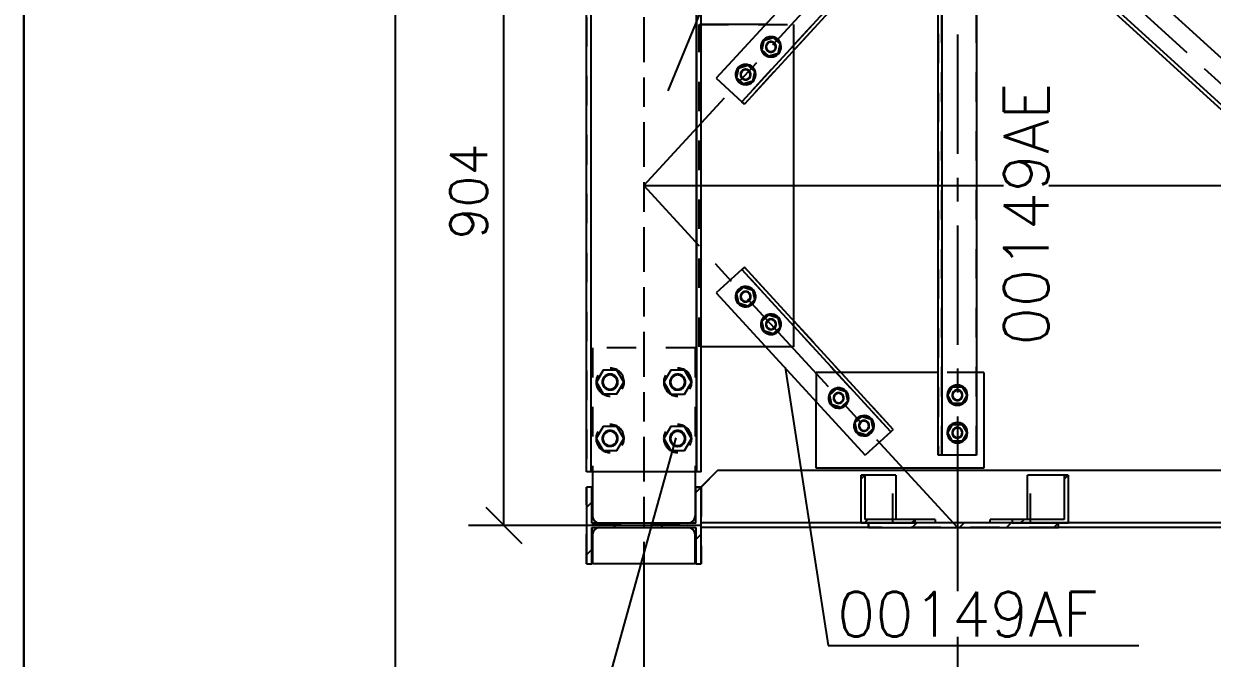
# Model space of a CAD drawing. Header units: millimetres. Extents: x 505 to 1346, y 20403 to 20997.
# Drawn here: x 505.1 to 584.2, y 20445.2 to 20487.4 of the extents above; entities that cross this region are included whole.
import ezdxf

# ---------------------------------------------------------------- set-up
doc = ezdxf.new("R2010")
doc.units = ezdxf.units.MM
for name, pattern in [('CENTER', [12.7, 7.9375, -1.5875, 1.5875, -1.5875]), ('DXK_LINE_DOT2', [3.9198, 1.9599, -1.9599]), ('DXK_LINE_DOT6', [6.9771, 2.979, -1.0191, 1.9599, -1.0191])]:
    doc.linetypes.add(name, pattern=pattern)
doc.styles.add('RomanS', font='ROMANS__.TTF', dxfattribs={"height": 0.2})

# ---------------------------------------------------------------- blocks, each defined once
blk = doc.blocks.new('Unknown-110200292-1058')
at = {"color": 5, "linetype": 'Continuous'}
blk.add_line((505.065, 20996.85), (505.065, 20402.85), dxfattribs=at)
blk = doc.blocks.new('FORMATO_DET_A1-110200292-76346')
at = {"color": 2, "linetype": 'Continuous', "true_color": 0xffff00}
blk.add_line((505.065, 20403.05), (505.065, 20996.85), dxfattribs=at)
at = {"color": 1, "linetype": 'Continuous', "true_color": 0xff0000}
blk.add_line((529.801, 20412.672), (529.801, 20987.228), dxfattribs=at)
blk = doc.blocks.new('Part-110200292-64534 - 64510')
at = {"color": 3, "linetype": 'Continuous'}
for p, q in [((550.163, 20495.648), (542.513, 20495.648)), ((542.513, 20457.548), (542.513, 20495.648)), ((542.828, 20457.548), (542.828, 20495.648)), ((549.836, 20495.648), (549.848, 20495.648)), ((549.836, 20457.548), (549.836, 20495.648)), ((549.848, 20495.648), (549.848, 20457.548)), ((550.163, 20457.548), (550.163, 20495.648)), ((550.163, 20457.548), (542.513, 20457.548)), ((549.836, 20457.548), (549.848, 20457.548))]:
    blk.add_line(p, q, dxfattribs=at)
at = {"color": 7, "linetype": 'DXK_LINE_DOT2'}
for p, q in [((542.513, 20495.648), (542.513, 20457.548)), ((542.828, 20457.548), (542.828, 20495.648)), ((550.151, 20495.648), (550.163, 20495.648)), ((550.151, 20457.548), (550.151, 20495.648)), ((550.151, 20457.548), (550.163, 20457.548))]:
    blk.add_line(p, q, dxfattribs=at)
blk = doc.blocks.new('Part-110200292-64561 - 64510')
at = {"color": 7, "linetype": 'CENTER'}
blk.add_line((567.211, 20499.348), (567.211, 20453.848), dxfattribs=at)
at = {"color": 3, "linetype": 'Continuous'}
for p, q in [((566.175, 20494.538), (565.94, 20494.538)), ((565.94, 20458.658), (565.94, 20494.538)), ((566.175, 20494.538), (566.175, 20458.658)), ((568.481, 20494.538), (566.175, 20494.538)), ((568.481, 20494.538), (568.481, 20458.658)), ((566.175, 20458.658), (565.94, 20458.658)), ((568.481, 20458.658), (566.175, 20458.658))]:
    blk.add_line(p, q, dxfattribs=at)
at = {"color": 7, "linetype": 'DXK_LINE_DOT2'}
for p, q in [((565.94, 20494.538), (565.94, 20458.658)), ((566.175, 20458.658), (566.175, 20494.538)), ((568.481, 20458.658), (568.481, 20494.538))]:
    blk.add_line(p, q, dxfattribs=at)
blk = doc.blocks.new('Part-110200292-64573 - 64510')
at = {"color": 7, "linetype": 'CENTER'}
blk.add_line((567.211, 20499.351), (617.21, 20453.848), dxfattribs=at)
at = {"color": 3, "linetype": 'Continuous'}
for p, q in [((574.385, 20494.538), (572.834, 20492.834)), ((611.745, 20460.539), (574.385, 20494.538)), ((572.676, 20492.66), (572.834, 20492.834)), ((610.036, 20458.661), (572.676, 20492.66)), ((610.194, 20458.834), (572.834, 20492.834)), ((611.745, 20460.539), (610.194, 20458.834)), ((610.036, 20458.661), (610.194, 20458.834))]:
    blk.add_line(p, q, dxfattribs=at)
blk = doc.blocks.new('Part-110200292-64574 - 64510')
at = {"color": 7, "linetype": 'CENTER'}
blk.add_line((546.338, 20476.598), (567.211, 20499.348), dxfattribs=at)
at = {"color": 3, "linetype": 'Continuous'}
for p, q in [((561.074, 20494.538), (551.163, 20483.736)), ((561.074, 20494.538), (562.772, 20492.98)), ((562.772, 20492.98), (552.862, 20482.178)), ((562.946, 20492.821), (553.035, 20482.019)), ((562.772, 20492.98), (562.772, 20492.98)), ((562.772, 20492.98), (562.946, 20492.821)), ((562.946, 20492.821), (562.946, 20492.821)), ((551.163, 20483.736), (552.862, 20482.178)), ((552.862, 20482.178), (553.035, 20482.019)), ((552.862, 20482.178), (552.862, 20482.178)), ((553.035, 20482.019), (553.035, 20482.019))]:
    blk.add_line(p, q, dxfattribs=at)
at = {"color": 7, "linetype": 'DXK_LINE_DOT2'}
for p, q in [((561.074, 20494.538), (561.074, 20494.538)), ((562.772, 20492.98), (552.862, 20482.178)), ((562.946, 20492.821), (553.035, 20482.019)), ((562.772, 20492.98), (562.946, 20492.821)), ((553.035, 20482.019), (552.862, 20482.178))]:
    blk.add_line(p, q, dxfattribs=at)
blk = doc.blocks.new('Part-110200292-64681 - 64510')
at = {"linetype": 'Continuous'}
h = blk.add_hatch(dxfattribs=at)
h.set_pattern_fill('', scale=0.7, style=0, pattern_type=0)
h.set_pattern_definition([(45, (550.1635, 20456.5485), (-1.57154, 1.57154), [])])
h.paths.add_polyline_path([(550.163, 20451.448), (550.163, 20456.548), (549.808, 20456.548), (549.808, 20454.143), (542.868, 20454.143), (542.868, 20456.548), (542.513, 20456.548), (542.513, 20451.448), (542.868, 20451.448), (542.868, 20453.853), (549.808, 20453.853), (549.808, 20451.448)])
at = {"color": 3, "linetype": 'Continuous'}
for p, q in [((542.514, 20456.548), (542.513, 20456.548)), ((542.868, 20456.548), (542.513, 20456.548)), ((542.513, 20456.548), (542.513, 20451.448)), ((542.868, 20456.548), (542.869, 20456.548)), ((542.868, 20454.143), (542.868, 20456.548)), ((549.808, 20456.548), (549.809, 20456.548)), ((549.808, 20454.143), (549.808, 20456.548)), ((550.163, 20456.548), (549.808, 20456.548)), ((550.163, 20456.548), (550.164, 20456.548)), ((550.163, 20451.448), (550.163, 20456.548)), ((542.869, 20454.143), (542.868, 20454.143)), ((549.808, 20454.143), (542.868, 20454.143)), ((542.868, 20453.853), (542.869, 20453.853)), ((542.868, 20451.448), (542.868, 20453.853)), ((542.868, 20453.853), (549.808, 20453.853)), ((549.808, 20454.143), (549.809, 20454.143)), ((549.809, 20453.853), (549.808, 20453.853)), ((549.808, 20453.853), (549.808, 20451.448)), ((542.513, 20451.448), (542.514, 20451.448)), ((542.513, 20451.448), (542.868, 20451.448)), ((542.869, 20451.448), (542.868, 20451.448)), ((549.808, 20451.448), (549.809, 20451.448)), ((549.808, 20451.448), (550.163, 20451.448)), ((550.164, 20451.448), (550.163, 20451.448))]:
    blk.add_line(p, q, dxfattribs=at)
at = {"color": 7, "linetype": 'DXK_LINE_DOT2'}
for p, q in [((542.514, 20451.448), (542.514, 20456.548)), ((542.868, 20456.548), (542.514, 20456.548)), ((542.869, 20456.548), (542.869, 20454.143)), ((549.809, 20454.143), (549.809, 20456.548)), ((549.809, 20456.548), (550.164, 20456.548)), ((550.164, 20456.548), (550.164, 20451.448)), ((542.869, 20454.143), (549.809, 20454.143)), ((542.869, 20453.853), (542.869, 20451.448)), ((542.869, 20453.853), (549.808, 20453.853)), ((549.809, 20451.448), (549.809, 20453.853)), ((542.514, 20451.448), (542.868, 20451.448)), ((549.809, 20451.448), (550.163, 20451.448))]:
    blk.add_line(p, q, dxfattribs=at)
blk = doc.blocks.new('Part-110200292-64684 - 64510')
at = {"linetype": 'Continuous'}
h = blk.add_hatch(dxfattribs=at)
h.set_pattern_fill('', scale=0.7, style=0, pattern_type=0)
h.set_pattern_definition([(45, (564.3966, 20454.3985), (-1.5715, 1.5715), [])])
h.paths.add_polyline_path([(564.397, 20454.163), (564.397, 20454.398), (561.08, 20454.398), (561.08, 20457.338), (560.815, 20457.338), (560.815, 20454.163)])
at = {"color": 7, "linetype": 'DXK_LINE_DOT2'}
for p, q in [((561.08, 20457.338), (560.815, 20457.338)), ((562.91, 20454.163), (562.91, 20457.338)), ((565.724, 20454.163), (560.815, 20454.163)), ((564.397, 20454.398), (561.08, 20454.398))]:
    blk.add_line(p, q, dxfattribs=at)
at = {"color": 3, "linetype": 'Continuous'}
for p, q in [((560.815, 20454.163), (560.815, 20457.338)), ((561.08, 20457.338), (560.815, 20457.338)), ((563.118, 20457.338), (561.08, 20457.338)), ((561.08, 20454.398), (561.08, 20457.338)), ((563.118, 20457.338), (563.118, 20454.398)), ((560.815, 20454.163), (564.397, 20454.163)), ((564.397, 20454.398), (561.08, 20454.398)), ((565.724, 20454.398), (564.397, 20454.398)), ((564.397, 20454.163), (564.397, 20454.398)), ((565.724, 20454.398), (565.724, 20454.163))]:
    blk.add_line(p, q, dxfattribs=at)
blk = doc.blocks.new('Part-110200292-64685 - 64510')
at = {"linetype": 'Continuous'}
h = blk.add_hatch(dxfattribs=at)
h.set_pattern_fill('', scale=0.7, style=0, pattern_type=0)
h.set_pattern_definition([(45, (574.596, 20457.3385), (-1.5715, 1.5715), [])])
h.paths.add_polyline_path([(574.596, 20454.163), (574.596, 20457.338), (574.319, 20457.338), (574.319, 20454.398), (570.852, 20454.398), (570.852, 20454.163)])
at = {"color": 3, "linetype": 'Continuous'}
for p, q in [((574.319, 20457.338), (571.889, 20457.338)), ((571.889, 20454.398), (571.889, 20457.338)), ((574.319, 20457.338), (574.596, 20457.338)), ((574.319, 20457.338), (574.319, 20454.398)), ((574.596, 20457.338), (574.596, 20454.163)), ((569.396, 20454.163), (569.396, 20454.398)), ((570.852, 20454.398), (569.396, 20454.398)), ((574.319, 20454.398), (570.852, 20454.398)), ((570.852, 20454.398), (570.852, 20454.163)), ((570.852, 20454.163), (574.596, 20454.163))]:
    blk.add_line(p, q, dxfattribs=at)
at = {"color": 7, "linetype": 'DXK_LINE_DOT2'}
for p, q in [((572.088, 20454.163), (572.088, 20457.338)), ((574.596, 20457.338), (574.319, 20457.338)), ((574.596, 20454.163), (569.396, 20454.163)), ((574.319, 20454.398), (570.852, 20454.398))]:
    blk.add_line(p, q, dxfattribs=at)
blk = doc.blocks.new('Bolt-110200292-64836 - 64510')
at = {"color": 3, "linetype": 'Continuous'}
for p, q in [((566.569, 20462.658), (566.89, 20463.214)), ((566.89, 20462.103), (566.569, 20462.658)), ((566.89, 20463.214), (567.531, 20463.214)), ((567.531, 20463.214), (567.852, 20462.658)), ((567.852, 20462.658), (567.531, 20462.103)), ((567.531, 20462.103), (566.89, 20462.103)), ((566.569, 20460.158), (566.89, 20460.714)), ((566.89, 20459.603), (566.569, 20460.158)), ((566.89, 20460.714), (567.531, 20460.714)), ((567.531, 20460.714), (567.852, 20460.158)), ((567.852, 20460.158), (567.531, 20459.603)), ((567.531, 20459.603), (566.89, 20459.603))]:
    blk.add_line(p, q, dxfattribs=at)
at = {"color": 3, "linetype": 'DXK_LINE_DOT2'}
for p, q in [((566.57, 20462.658), (566.89, 20463.213)), ((566.89, 20462.103), (566.57, 20462.658)), ((566.89, 20463.213), (567.531, 20463.213)), ((567.531, 20463.213), (567.851, 20462.658)), ((567.851, 20462.658), (567.531, 20462.103)), ((567.531, 20462.103), (566.89, 20462.103)), ((566.57, 20460.158), (566.89, 20460.713)), ((566.89, 20459.603), (566.57, 20460.158)), ((566.89, 20460.713), (567.531, 20460.713)), ((567.531, 20460.713), (567.851, 20460.158)), ((567.851, 20460.158), (567.531, 20459.603)), ((567.531, 20459.603), (566.89, 20459.603))]:
    blk.add_line(p, q, dxfattribs=at)
at = {"color": 3, "linetype": 'Continuous'}
for centre, radius, start, end in [((567.211, 20462.658), 0.675, 30, 210), ((567.211, 20462.658), 0.675, 0, 180), ((567.211, 20462.658), 0.675, 180, 0), ((567.211, 20462.658), 0.675, 210, 30), ((567.211, 20462.658), 0.35, 90, 270), ((567.211, 20462.658), 0.317, 30, 210), ((567.211, 20462.658), 0.317, 210, 30), ((567.211, 20462.658), 0.35, 270, 90), ((567.211, 20460.158), 0.675, 30, 210), ((567.211, 20460.158), 0.675, 0, 180), ((567.211, 20460.158), 0.675, 180, 0), ((567.211, 20460.158), 0.675, 210, 30), ((567.211, 20460.158), 0.35, 90, 270), ((567.211, 20460.158), 0.317, 30, 210), ((567.211, 20460.158), 0.317, 210, 30), ((567.211, 20460.158), 0.35, 270, 90)]:
    blk.add_arc(centre, radius, start, end, dxfattribs=at)
at = {"color": 3, "linetype": 'DXK_LINE_DOT2'}
for centre, radius, start, end in [((567.211, 20462.658), 0.35, 72, 252), ((567.211, 20462.658), 0.317, 0, 180), ((567.211, 20462.658), 0.317, 180, 0), ((567.211, 20462.658), 0.35, 252, 72), ((567.211, 20460.158), 0.35, 72, 252), ((567.211, 20460.158), 0.317, 0, 180), ((567.211, 20460.158), 0.317, 180, 0), ((567.211, 20460.158), 0.35, 252, 72)]:
    blk.add_arc(centre, radius, start, end, dxfattribs=at)
blk = doc.blocks.new('Part-110200292-64707 - 64510')
at = {"color": 7, "linetype": 'DXK_LINE_DOT2'}
for p, q in [((549.759, 20465.798), (542.919, 20465.798)), ((542.919, 20465.798), (542.919, 20457.548)), ((549.759, 20465.798), (549.759, 20457.548)), ((542.919, 20454.643), (542.943, 20454.489)), ((549.734, 20454.489), (549.759, 20454.643)), ((543.264, 20454.168), (543.419, 20454.143)), ((549.259, 20454.143), (549.413, 20454.168))]:
    blk.add_line(p, q, dxfattribs=at)
at = {"color": 3, "linetype": 'Continuous'}
for p, q in [((542.919, 20457.548), (542.919, 20454.643)), ((549.759, 20457.548), (549.759, 20454.643)), ((542.943, 20454.489), (542.919, 20454.643)), ((549.759, 20454.643), (549.734, 20454.489)), ((543.419, 20454.143), (543.264, 20454.168)), ((549.413, 20454.168), (549.259, 20454.143))]:
    blk.add_line(p, q, dxfattribs=at)
for centre, start, end in [((543.419, 20454.643), 198, 252), ((549.259, 20454.643), 288, 342)]:
    blk.add_arc(centre, 0.5, start, end, dxfattribs=at)
at = {"color": 7, "linetype": 'DXK_LINE_DOT2'}
for centre, start, end in [((543.419, 20454.643), 198, 252), ((549.259, 20454.643), 288, 342)]:
    blk.add_arc(centre, 0.5, start, end, dxfattribs=at)
blk = doc.blocks.new('Part-110200292-64711 - 64510')
at = {"color": 3, "linetype": 'Continuous'}
for p, q in [((551.248, 20457.658), (550.149, 20456.548)), ((1036.416, 20457.658), (551.248, 20457.658)), ((550.148, 20456.548), (550.149, 20456.55)), ((560.815, 20454.163), (550.164, 20454.163)), ((561.29, 20453.848), (550.164, 20453.848)), ((610.478, 20453.848), (573.943, 20453.848)), ((609.825, 20454.163), (574.596, 20454.163))]:
    blk.add_line(p, q, dxfattribs=at)
at = {"color": 7, "linetype": 'DXK_LINE_DOT2'}
for p, q in [((550.149, 20456.55), (551.248, 20457.658)), ((550.148, 20453.848), (550.148, 20456.548)), ((550.149, 20456.548), (550.148, 20456.548)), ((550.149, 20454.163), (550.149, 20456.548)), ((550.148, 20453.848), (550.164, 20453.848)), ((550.164, 20454.163), (550.149, 20454.163)), ((573.943, 20453.848), (561.29, 20453.848)), ((569.396, 20454.163), (565.724, 20454.163))]:
    blk.add_line(p, q, dxfattribs=at)
blk = doc.blocks.new('Part-110200292-64716 - 64510')
at = {"color": 3, "linetype": 'Continuous'}
for p, q in [((543.265, 20453.829), (543.419, 20453.853)), ((549.259, 20453.853), (549.414, 20453.829)), ((542.919, 20453.353), (542.944, 20453.508)), ((542.919, 20453.353), (542.919, 20451.448)), ((549.735, 20453.508), (549.759, 20453.353)), ((549.759, 20451.448), (549.759, 20453.353)), ((549.759, 20451.448), (542.919, 20451.448))]:
    blk.add_line(p, q, dxfattribs=at)
at = {"color": 7, "linetype": 'DXK_LINE_DOT2'}
for p, q in [((543.419, 20453.853), (543.265, 20453.829)), ((549.414, 20453.829), (549.259, 20453.853)), ((542.944, 20453.508), (542.919, 20453.353)), ((542.919, 20451.448), (542.919, 20453.353)), ((549.759, 20453.353), (549.735, 20453.508)), ((549.759, 20453.353), (549.759, 20451.448))]:
    blk.add_line(p, q, dxfattribs=at)
at = {"color": 3, "linetype": 'Continuous'}
for centre, start, end in [((543.419, 20453.353), 108, 162), ((549.259, 20453.353), 18, 72)]:
    blk.add_arc(centre, 0.5, start, end, dxfattribs=at)
at = {"color": 7, "linetype": 'DXK_LINE_DOT2'}
for centre, start, end in [((543.419, 20453.353), 108, 162), ((549.259, 20453.353), 18, 72)]:
    blk.add_arc(centre, 0.5, start, end, dxfattribs=at)
blk = doc.blocks.new('Part-110200292-64718 - 64510')
at = {"linetype": 'Continuous'}
h = blk.add_hatch(dxfattribs=at)
h.set_pattern_fill('', scale=0.7, style=0, pattern_type=0)
h.set_pattern_definition([(45, (573.943, 20454.1635), (-1.57154, 1.57154), [])])
h.paths.add_polyline_path([(573.943, 20453.848), (573.943, 20454.163), (561.29, 20454.163), (561.29, 20453.848)])
at = {"color": 7, "linetype": 'DXK_LINE_DOT2'}
for p, q in [((561.29, 20454.163), (561.29, 20453.848)), ((573.943, 20453.848), (573.943, 20454.163))]:
    blk.add_line(p, q, dxfattribs=at)
at = {"color": 3, "linetype": 'Continuous'}
for p, q in [((561.29, 20453.848), (561.29, 20454.163)), ((573.943, 20454.163), (561.29, 20454.163)), ((561.29, 20453.848), (573.943, 20453.848)), ((573.943, 20453.848), (573.943, 20454.163))]:
    blk.add_line(p, q, dxfattribs=at)
blk = doc.blocks.new('Bolt-110200292-64840 - 64510')
at = {"color": 3, "linetype": 'Continuous'}
for p, q in [((558.694, 20462.657), (559.166, 20463.091)), ((559.166, 20463.091), (558.694, 20462.657)), ((558.833, 20462.031), (558.694, 20462.657)), ((558.694, 20462.657), (558.694, 20462.657)), ((558.694, 20462.657), (558.833, 20462.031)), ((559.166, 20463.091), (559.778, 20462.898)), ((559.166, 20463.091), (559.166, 20463.091)), ((559.166, 20463.091), (559.778, 20462.898)), ((559.778, 20462.898), (559.917, 20462.272)), ((559.778, 20462.898), (559.778, 20462.898)), ((559.917, 20462.272), (559.778, 20462.898)), ((559.445, 20461.838), (558.833, 20462.031)), ((558.833, 20462.031), (558.833, 20462.031)), ((558.833, 20462.031), (559.445, 20461.838)), ((559.917, 20462.272), (559.445, 20461.838)), ((559.445, 20461.838), (559.917, 20462.272)), ((559.445, 20461.838), (559.445, 20461.838)), ((559.917, 20462.272), (559.917, 20462.272)), ((560.384, 20460.815), (560.857, 20461.248)), ((560.856, 20461.248), (560.384, 20460.815)), ((560.857, 20461.248), (560.856, 20461.248)), ((560.856, 20461.248), (561.468, 20461.056)), ((560.857, 20461.248), (561.468, 20461.056)), ((561.468, 20461.056), (561.608, 20460.43)), ((561.468, 20461.056), (561.468, 20461.056)), ((561.608, 20460.43), (561.468, 20461.056)), ((560.523, 20460.189), (560.384, 20460.815)), ((560.384, 20460.815), (560.384, 20460.815)), ((560.384, 20460.815), (560.523, 20460.189)), ((561.135, 20459.996), (560.523, 20460.189)), ((560.523, 20460.189), (560.523, 20460.189)), ((560.523, 20460.189), (561.135, 20459.996)), ((561.608, 20460.43), (561.135, 20459.996)), ((561.135, 20459.996), (561.608, 20460.43)), ((561.608, 20460.43), (561.608, 20460.43)), ((561.135, 20459.996), (561.135, 20459.996))]:
    blk.add_line(p, q, dxfattribs=at)
at = {"color": 3, "linetype": 'DXK_LINE_DOT2'}
for p, q in [((558.694, 20462.657), (559.167, 20463.09)), ((558.833, 20462.031), (558.694, 20462.657)), ((558.694, 20462.657), (558.694, 20462.657)), ((559.778, 20462.898), (559.167, 20463.09)), ((559.778, 20462.898), (559.917, 20462.272)), ((559.445, 20461.839), (558.833, 20462.031)), ((559.917, 20462.272), (559.445, 20461.839)), ((559.917, 20462.272), (559.917, 20462.272)), ((560.384, 20460.815), (560.857, 20461.248)), ((561.468, 20461.056), (560.857, 20461.248)), ((561.468, 20461.056), (561.607, 20460.43)), ((560.524, 20460.189), (560.384, 20460.815)), ((560.384, 20460.815), (560.384, 20460.815)), ((561.135, 20459.997), (560.524, 20460.189)), ((561.607, 20460.43), (561.135, 20459.997)), ((561.607, 20460.43), (561.607, 20460.43))]:
    blk.add_line(p, q, dxfattribs=at)
at = {"color": 3, "linetype": 'Continuous'}
for centre, radius, start, end in [((559.306, 20462.465), 0.675, 72.5351, 252.5351), ((559.306, 20462.465), 0.675, 42.5351, 222.5351), ((559.306, 20462.465), 0.675, 222.5351, 42.5351), ((559.306, 20462.465), 0.35, 132.5351, 312.5351), ((559.306, 20462.465), 0.317, 72.5351, 252.5351), ((559.306, 20462.465), 0.35, 312.5351, 132.5351), ((559.306, 20462.465), 0.675, 252.5351, 72.5351), ((559.306, 20462.465), 0.317, 252.5351, 72.5351), ((560.996, 20460.622), 0.675, 72.5351, 252.5351), ((560.996, 20460.622), 0.675, 42.5351, 222.5351), ((560.996, 20460.622), 0.675, 222.5351, 42.5351), ((560.996, 20460.622), 0.317, 72.5351, 252.5351), ((560.996, 20460.622), 0.35, 312.5351, 132.5351), ((560.996, 20460.622), 0.675, 252.5351, 72.5351), ((560.996, 20460.622), 0.317, 252.5351, 72.5351), ((560.996, 20460.622), 0.35, 132.5351, 312.5351)]:
    blk.add_arc(centre, radius, start, end, dxfattribs=at)
at = {"color": 3, "linetype": 'DXK_LINE_DOT2'}
for centre, radius, start, end in [((559.306, 20462.465), 0.35, 114.5351, 294.5351), ((559.306, 20462.465), 0.317, 42.5351, 222.5351), ((559.306, 20462.465), 0.317, 222.5351, 42.5351), ((559.306, 20462.465), 0.35, 294.5351, 114.5351), ((560.996, 20460.622), 0.35, 114.5351, 294.5351), ((560.996, 20460.622), 0.317, 42.5351, 222.5351), ((560.996, 20460.622), 0.35, 294.5351, 114.5351), ((560.996, 20460.622), 0.317, 222.5351, 42.5351)]:
    blk.add_arc(centre, radius, start, end, dxfattribs=at)
blk = doc.blocks.new('Bolt-110200292-64736 - 64510')
at = {"color": 3, "linetype": 'DXK_LINE_DOT2'}
for p, q in [((543.636, 20464.324), (543.177, 20463.53)), ((544.553, 20464.323), (543.636, 20464.324)), ((545.01, 20463.529), (544.553, 20464.323)), ((548.136, 20464.321), (547.677, 20463.528)), ((549.053, 20464.321), (548.136, 20464.321)), ((549.51, 20463.527), (549.053, 20464.321)), ((543.177, 20463.53), (543.635, 20462.736)), ((544.552, 20462.736), (545.01, 20463.529)), ((547.677, 20463.528), (548.135, 20462.734)), ((549.052, 20462.733), (549.51, 20463.527)), ((543.635, 20462.736), (544.552, 20462.736)), ((548.135, 20462.734), (549.052, 20462.733)), ((543.634, 20460.574), (543.175, 20459.78)), ((544.55, 20460.573), (543.634, 20460.574)), ((545.008, 20459.779), (544.55, 20460.573)), ((548.134, 20460.571), (547.675, 20459.778)), ((549.05, 20460.571), (548.134, 20460.571)), ((549.508, 20459.777), (549.05, 20460.571)), ((543.175, 20459.78), (543.633, 20458.986)), ((544.55, 20458.986), (545.008, 20459.779)), ((547.675, 20459.778), (548.133, 20458.984)), ((549.05, 20458.983), (549.508, 20459.777)), ((543.633, 20458.986), (544.55, 20458.986)), ((548.133, 20458.984), (549.05, 20458.983))]:
    blk.add_line(p, q, dxfattribs=at)
at = {"color": 3, "linetype": 'Continuous'}
for p, q in [((543.637, 20464.323), (543.179, 20463.53)), ((544.552, 20464.322), (543.637, 20464.323)), ((545.009, 20463.529), (544.552, 20464.322)), ((548.137, 20464.32), (547.679, 20463.528)), ((549.052, 20464.319), (548.137, 20464.32)), ((549.052, 20464.319), (549.509, 20463.527)), ((543.179, 20463.53), (543.636, 20462.738)), ((544.551, 20462.737), (545.009, 20463.529)), ((547.679, 20463.528), (548.136, 20462.735)), ((549.509, 20463.527), (549.051, 20462.734)), ((543.636, 20462.738), (544.551, 20462.737)), ((548.136, 20462.735), (549.051, 20462.734)), ((543.635, 20460.573), (543.177, 20459.78)), ((544.55, 20460.572), (543.635, 20460.573)), ((545.007, 20459.779), (544.55, 20460.572)), ((548.135, 20460.57), (547.677, 20459.778)), ((549.05, 20460.569), (548.135, 20460.57)), ((549.05, 20460.569), (549.507, 20459.777)), ((543.177, 20459.78), (543.634, 20458.988)), ((544.549, 20458.987), (545.007, 20459.779)), ((547.677, 20459.778), (548.134, 20458.985)), ((549.507, 20459.777), (549.049, 20458.984)), ((543.634, 20458.988), (544.549, 20458.987)), ((548.134, 20458.985), (549.049, 20458.984))]:
    blk.add_line(p, q, dxfattribs=at)
at = {"color": 3, "linetype": 'DXK_LINE_DOT2'}
for centre, radius, start, end in [((544.094, 20463.53), 0.933, 329.96757, 149.96757), ((544.094, 20463.53), 0.525, 89.96757, 269.96757), ((544.094, 20463.53), 0.525, 269.96757, 89.96757), ((548.594, 20463.527), 0.933, 329.96757, 149.96757), ((548.594, 20463.527), 0.525, 89.96757, 269.96757), ((548.594, 20463.527), 0.525, 269.96757, 89.96757), ((544.094, 20463.53), 0.933, 149.96757, 329.96757), ((544.094, 20463.53), 0.476, 149.96757, 329.96757), ((544.094, 20463.53), 0.476, 329.96757, 149.96757), ((548.594, 20463.527), 0.933, 149.96757, 329.96757), ((548.594, 20463.527), 0.476, 149.96757, 329.96757), ((548.594, 20463.527), 0.476, 329.96757, 149.96757), ((544.092, 20459.78), 0.933, 149.96757, 329.96757), ((544.092, 20459.78), 0.933, 329.96757, 149.96757), ((544.092, 20459.78), 0.525, 89.96757, 269.96757), ((544.092, 20459.78), 0.476, 329.96757, 149.96757), ((544.092, 20459.78), 0.525, 269.96757, 89.96757), ((548.592, 20459.777), 0.933, 149.96757, 329.96757), ((548.592, 20459.777), 0.933, 329.96757, 149.96757), ((548.592, 20459.777), 0.525, 89.96757, 269.96757), ((548.592, 20459.777), 0.476, 329.96757, 149.96757), ((548.592, 20459.777), 0.525, 269.96757, 89.96757), ((544.092, 20459.78), 0.476, 149.96757, 329.96757), ((548.592, 20459.777), 0.476, 149.96757, 329.96757)]:
    blk.add_arc(centre, radius, start, end, dxfattribs=at)
at = {"color": 3, "linetype": 'Continuous'}
for centre, radius, start, end in [((544.094, 20463.53), 0.525, 287.96757, 107.96757), ((548.594, 20463.527), 0.525, 287.96757, 107.96757), ((544.094, 20463.53), 0.525, 107.96757, 287.96757), ((544.094, 20463.53), 0.476, 359.96757, 179.96757), ((544.094, 20463.53), 0.476, 179.96757, 359.96757), ((548.594, 20463.527), 0.525, 107.96757, 287.96757), ((548.594, 20463.527), 0.476, 359.96757, 179.96757), ((548.594, 20463.527), 0.476, 179.96757, 359.96757), ((544.092, 20459.78), 0.525, 107.96757, 287.96757), ((544.092, 20459.78), 0.476, 359.96757, 179.96757), ((544.092, 20459.78), 0.525, 287.96757, 107.96757), ((548.592, 20459.777), 0.525, 107.96757, 287.96757), ((548.592, 20459.777), 0.476, 359.96757, 179.96757), ((548.592, 20459.777), 0.525, 287.96757, 107.96757), ((544.092, 20459.78), 0.476, 179.96757, 359.96757), ((548.592, 20459.777), 0.476, 179.96757, 359.96757)]:
    blk.add_arc(centre, radius, start, end, dxfattribs=at)
blk = doc.blocks.new('Part-110200292-64835 - 64510')
at = {"color": 7, "linetype": 'DXK_LINE_DOT2'}
for p, q in [((557.806, 20464.158), (557.806, 20462.221)), ((559.475, 20464.158), (557.806, 20464.158)), ((568.481, 20464.158), (565.94, 20464.158))]:
    blk.add_line(p, q, dxfattribs=at)
at = {"color": 3, "linetype": 'Continuous'}
for p, q in [((565.94, 20464.158), (559.475, 20464.158)), ((568.98, 20464.158), (568.481, 20464.158)), ((568.98, 20464.158), (568.98, 20457.808)), ((557.806, 20457.808), (557.806, 20462.221)), ((568.98, 20457.808), (557.806, 20457.808))]:
    blk.add_line(p, q, dxfattribs=at)
blk = doc.blocks.new('Part-110200292-64837 - 64510')
at = {"color": 7, "linetype": 'DXK_LINE_DOT2'}
for p, q in [((550.026, 20465.872), (550.026, 20487.325)), ((550.026, 20487.325), (556.303, 20487.325)), ((550.026, 20487.325), (550.026, 20487.325)), ((556.303, 20487.325), (556.303, 20465.872)), ((556.303, 20487.325), (556.303, 20487.325)), ((556.303, 20465.872), (550.026, 20465.872)), ((550.026, 20465.872), (550.026, 20465.872)), ((556.303, 20465.872), (556.303, 20465.872))]:
    blk.add_line(p, q, dxfattribs=at)
at = {"color": 3, "linetype": 'Continuous'}
for p, q in [((554.456, 20487.325), (550.163, 20487.325)), ((556.303, 20485.582), (556.303, 20467.615)), ((554.456, 20465.872), (550.163, 20465.872))]:
    blk.add_line(p, q, dxfattribs=at)
blk = doc.blocks.new('Bolt-110200292-64838 - 64510')
at = {"color": 3, "linetype": 'Continuous'}
for p, q in [((554.191, 20485.632), (554.331, 20486.259)), ((554.331, 20486.259), (554.191, 20485.632)), ((554.331, 20486.259), (554.942, 20486.451)), ((554.942, 20486.451), (554.331, 20486.259)), ((554.331, 20486.259), (554.331, 20486.259)), ((554.942, 20486.451), (555.415, 20486.018)), ((554.942, 20486.451), (554.942, 20486.451)), ((555.415, 20486.017), (554.942, 20486.451)), ((554.95, 20486.484), (554.95, 20486.484)), ((554.664, 20485.199), (554.191, 20485.632)), ((554.191, 20485.632), (554.191, 20485.632)), ((554.191, 20485.632), (554.664, 20485.199)), ((554.872, 20486.135), (554.872, 20486.135)), ((554.949, 20486.143), (554.949, 20486.143)), ((555.106, 20485.92), (555.106, 20485.92)), ((555.146, 20485.895), (555.146, 20485.895)), ((555.415, 20486.018), (555.276, 20485.391)), ((555.276, 20485.391), (555.415, 20486.017)), ((555.415, 20486.018), (555.415, 20486.017)), ((555.447, 20486.028), (555.447, 20486.028)), ((553.26, 20484.642), (553.26, 20484.642)), ((555.276, 20485.391), (554.664, 20485.199)), ((554.664, 20485.199), (555.276, 20485.391)), ((554.664, 20485.199), (554.664, 20485.199)), ((555.276, 20485.391), (555.276, 20485.391)), ((552.501, 20483.79), (552.64, 20484.416)), ((552.64, 20484.416), (552.501, 20483.79)), ((552.64, 20484.416), (553.252, 20484.609)), ((553.252, 20484.609), (552.64, 20484.416)), ((552.64, 20484.416), (552.64, 20484.416)), ((553.182, 20484.293), (553.182, 20484.293)), ((553.252, 20484.609), (553.725, 20484.175)), ((553.252, 20484.609), (553.252, 20484.609)), ((553.725, 20484.175), (553.252, 20484.609)), ((553.259, 20484.301), (553.258, 20484.301)), ((553.416, 20484.078), (553.416, 20484.078)), ((553.456, 20484.052), (553.456, 20484.052)), ((553.725, 20484.175), (553.586, 20483.549)), ((553.586, 20483.549), (553.725, 20484.175)), ((553.725, 20484.175), (553.725, 20484.175)), ((553.757, 20484.185), (553.757, 20484.185)), ((552.974, 20483.357), (552.501, 20483.79)), ((552.501, 20483.79), (552.501, 20483.79)), ((552.501, 20483.79), (552.974, 20483.357)), ((553.586, 20483.549), (552.974, 20483.357)), ((552.974, 20483.357), (553.586, 20483.549)), ((552.974, 20483.357), (552.974, 20483.357)), ((553.586, 20483.549), (553.586, 20483.549))]:
    blk.add_line(p, q, dxfattribs=at)
at = {"color": 3, "linetype": 'DXK_LINE_DOT2'}
for p, q in [((554.192, 20485.633), (554.331, 20486.258)), ((554.331, 20486.258), (554.942, 20486.451)), ((554.331, 20486.258), (554.331, 20486.258)), ((554.942, 20486.451), (555.415, 20486.017)), ((554.942, 20486.451), (554.942, 20486.451)), ((554.664, 20485.2), (554.192, 20485.633)), ((554.192, 20485.633), (554.192, 20485.633)), ((554.949, 20486.143), (554.949, 20486.143)), ((555.146, 20485.895), (555.146, 20485.895)), ((555.415, 20486.017), (555.276, 20485.392)), ((555.415, 20486.017), (555.415, 20486.017)), ((555.276, 20485.392), (554.664, 20485.2)), ((554.664, 20485.2), (554.664, 20485.199)), ((555.276, 20485.392), (555.276, 20485.392)), ((552.502, 20483.791), (552.641, 20484.416)), ((552.641, 20484.416), (553.252, 20484.609)), ((552.641, 20484.416), (552.641, 20484.416)), ((553.252, 20484.609), (553.725, 20484.175)), ((553.252, 20484.609), (553.252, 20484.608)), ((553.259, 20484.301), (553.259, 20484.301)), ((553.456, 20484.052), (553.456, 20484.052)), ((553.725, 20484.175), (553.585, 20483.55)), ((553.725, 20484.175), (553.725, 20484.175)), ((552.974, 20483.357), (552.502, 20483.791)), ((552.502, 20483.791), (552.502, 20483.791)), ((553.585, 20483.55), (552.974, 20483.357)), ((552.974, 20483.357), (552.974, 20483.357)), ((553.585, 20483.55), (553.585, 20483.55))]:
    blk.add_line(p, q, dxfattribs=at)
at = {"color": 3, "linetype": 'Continuous'}
for centre, radius, start, end in [((554.803, 20485.825), 0.675, 137.46474, 317.46474), ((554.803, 20485.825), 0.675, 347.46474, 167.46474), ((554.803, 20485.825), 0.675, 317.46474, 137.46474), ((554.803, 20485.825), 0.675, 167.46474, 347.46474), ((554.803, 20485.825), 0.35, 47.46474, 227.46474), ((554.803, 20485.825), 0.317, 167.46474, 347.46474), ((554.803, 20485.825), 0.317, 347.46474, 167.46474), ((554.803, 20485.825), 0.35, 227.46474, 47.46474), ((553.113, 20483.983), 0.675, 347.46474, 167.46474), ((553.113, 20483.983), 0.675, 317.46474, 137.46474), ((553.113, 20483.983), 0.675, 137.46474, 317.46474), ((553.113, 20483.983), 0.675, 167.46474, 347.46474), ((553.113, 20483.983), 0.35, 47.46474, 227.46474), ((553.113, 20483.983), 0.317, 167.46474, 347.46474), ((553.113, 20483.983), 0.317, 347.46474, 167.46474), ((553.113, 20483.983), 0.35, 227.46474, 47.46474)]:
    blk.add_arc(centre, radius, start, end, dxfattribs=at)
at = {"color": 3, "linetype": 'DXK_LINE_DOT2'}
for centre, radius, start, end in [((554.803, 20485.825), 0.35, 29.46474, 209.46474), ((554.803, 20485.825), 0.317, 137.46474, 317.46474), ((554.803, 20485.825), 0.35, 209.46474, 29.46474), ((554.803, 20485.825), 0.317, 317.46474, 137.46474), ((553.113, 20483.983), 0.35, 29.46474, 209.46474), ((553.113, 20483.983), 0.317, 137.46474, 317.46474), ((553.113, 20483.983), 0.35, 209.46474, 29.46474), ((553.113, 20483.983), 0.317, 317.46474, 137.46474)]:
    blk.add_arc(centre, radius, start, end, dxfattribs=at)
blk = doc.blocks.new('Part-110200292-64839 - 64510')
at = {"color": 7, "linetype": 'CENTER'}
blk.add_line((567.211, 20453.848), (546.338, 20476.598), dxfattribs=at)
at = {"color": 3, "linetype": 'Continuous'}
for p, q in [((553.035, 20471.178), (552.862, 20471.019)), ((562.946, 20460.376), (553.035, 20471.178)), ((553.035, 20471.178), (553.035, 20471.178)), ((552.862, 20471.019), (551.163, 20469.461)), ((562.772, 20460.217), (552.862, 20471.019)), ((552.862, 20471.019), (552.862, 20471.019)), ((551.163, 20469.461), (561.074, 20458.658)), ((562.772, 20460.217), (561.074, 20458.658)), ((562.946, 20460.376), (562.772, 20460.217)), ((562.772, 20460.217), (562.772, 20460.217)), ((562.946, 20460.376), (562.946, 20460.376))]:
    blk.add_line(p, q, dxfattribs=at)
at = {"color": 7, "linetype": 'DXK_LINE_DOT2'}
for p, q in [((553.035, 20471.178), (552.862, 20471.019)), ((562.946, 20460.376), (553.035, 20471.178)), ((562.772, 20460.217), (552.862, 20471.019)), ((562.772, 20460.217), (562.946, 20460.376)), ((561.074, 20458.658), (561.074, 20458.658))]:
    blk.add_line(p, q, dxfattribs=at)
blk = doc.blocks.new('Bolt-110200292-64841 - 64510')
at = {"color": 3, "linetype": 'Continuous'}
for p, q in [((552.501, 20469.407), (552.974, 20469.84)), ((552.974, 20469.84), (552.501, 20469.407)), ((552.974, 20469.84), (553.586, 20469.648)), ((552.974, 20469.84), (552.974, 20469.84)), ((553.586, 20469.648), (552.974, 20469.84)), ((553.586, 20469.648), (553.725, 20469.022)), ((553.586, 20469.648), (553.586, 20469.648)), ((553.725, 20469.022), (553.586, 20469.648)), ((552.64, 20468.78), (552.501, 20469.407)), ((552.501, 20469.407), (552.501, 20469.407)), ((552.501, 20469.407), (552.64, 20468.781)), ((553.182, 20468.904), (553.182, 20468.904)), ((553.725, 20469.022), (553.252, 20468.588)), ((553.252, 20468.588), (553.725, 20469.022)), ((553.259, 20468.896), (553.258, 20468.896)), ((553.416, 20469.119), (553.416, 20469.119)), ((553.456, 20469.145), (553.456, 20469.145)), ((553.725, 20469.022), (553.725, 20469.022)), ((553.757, 20469.012), (553.757, 20469.012)), ((552.64, 20468.78), (552.64, 20468.781)), ((552.64, 20468.781), (553.252, 20468.588)), ((553.252, 20468.588), (552.64, 20468.78)), ((553.252, 20468.588), (553.252, 20468.588)), ((553.26, 20468.555), (553.26, 20468.555)), ((554.191, 20467.564), (554.664, 20467.998)), ((554.664, 20467.998), (554.191, 20467.565)), ((554.191, 20467.564), (554.191, 20467.565)), ((554.191, 20467.565), (554.331, 20466.938)), ((554.331, 20466.938), (554.191, 20467.564)), ((554.664, 20467.998), (555.276, 20467.806)), ((554.664, 20467.998), (554.664, 20467.998)), ((555.276, 20467.806), (554.664, 20467.998)), ((555.106, 20467.277), (555.106, 20467.277)), ((555.146, 20467.302), (555.146, 20467.302)), ((555.276, 20467.806), (555.415, 20467.179)), ((555.276, 20467.806), (555.276, 20467.806)), ((555.415, 20467.18), (555.276, 20467.806)), ((554.942, 20466.746), (554.331, 20466.938)), ((554.331, 20466.938), (554.331, 20466.938)), ((554.331, 20466.938), (554.942, 20466.746)), ((554.872, 20467.062), (554.872, 20467.062)), ((554.942, 20466.746), (555.415, 20467.18)), ((555.415, 20467.179), (554.942, 20466.746)), ((554.942, 20466.746), (554.942, 20466.746)), ((554.949, 20467.054), (554.949, 20467.054)), ((554.95, 20466.713), (554.95, 20466.713)), ((555.415, 20467.179), (555.415, 20467.18)), ((555.447, 20467.169), (555.447, 20467.169))]:
    blk.add_line(p, q, dxfattribs=at)
at = {"color": 3, "linetype": 'DXK_LINE_DOT2'}
for p, q in [((552.502, 20469.406), (552.974, 20469.84)), ((552.974, 20469.84), (553.585, 20469.647)), ((552.974, 20469.84), (552.974, 20469.84)), ((553.585, 20469.647), (553.725, 20469.022)), ((553.585, 20469.647), (553.585, 20469.647)), ((552.641, 20468.781), (552.502, 20469.406)), ((552.502, 20469.406), (552.502, 20469.406)), ((553.725, 20469.022), (553.252, 20468.588)), ((553.259, 20468.896), (553.259, 20468.896)), ((553.456, 20469.145), (553.456, 20469.145)), ((553.725, 20469.022), (553.725, 20469.022)), ((553.252, 20468.588), (552.641, 20468.781)), ((552.641, 20468.781), (552.641, 20468.781)), ((553.252, 20468.588), (553.252, 20468.588)), ((554.192, 20467.564), (554.664, 20467.997)), ((554.331, 20466.939), (554.192, 20467.564)), ((554.192, 20467.564), (554.192, 20467.564)), ((554.664, 20467.997), (554.664, 20467.998)), ((554.664, 20467.997), (555.276, 20467.805)), ((555.146, 20467.302), (555.146, 20467.302)), ((555.276, 20467.805), (555.415, 20467.18)), ((555.276, 20467.805), (555.276, 20467.805)), ((554.942, 20466.746), (554.331, 20466.939)), ((554.331, 20466.939), (554.331, 20466.939)), ((555.415, 20467.18), (554.942, 20466.746)), ((554.942, 20466.746), (554.942, 20466.746)), ((554.949, 20467.054), (554.949, 20467.054)), ((555.415, 20467.18), (555.415, 20467.18))]:
    blk.add_line(p, q, dxfattribs=at)
at = {"color": 3, "linetype": 'Continuous'}
for centre, radius, start, end in [((553.113, 20469.214), 0.675, 72.53526, 252.53526), ((553.113, 20469.214), 0.675, 42.53526, 222.53526), ((553.113, 20469.214), 0.675, 222.53526, 42.53526), ((553.113, 20469.214), 0.675, 252.53526, 72.53526), ((553.113, 20469.214), 0.35, 132.53526, 312.53526), ((553.113, 20469.214), 0.317, 72.53526, 252.53526), ((553.113, 20469.214), 0.35, 312.53526, 132.53526), ((553.113, 20469.214), 0.317, 252.53526, 72.53526), ((554.803, 20467.372), 0.675, 72.53526, 252.53526), ((554.803, 20467.372), 0.675, 42.53526, 222.53526), ((554.803, 20467.372), 0.675, 252.53526, 72.53526), ((554.803, 20467.372), 0.675, 222.53526, 42.53526), ((554.803, 20467.372), 0.35, 132.53526, 312.53526), ((554.803, 20467.372), 0.317, 72.53526, 252.53526), ((554.803, 20467.372), 0.35, 312.53526, 132.53526), ((554.803, 20467.372), 0.317, 252.53526, 72.53526)]:
    blk.add_arc(centre, radius, start, end, dxfattribs=at)
at = {"color": 3, "linetype": 'DXK_LINE_DOT2'}
for centre, radius, start, end in [((553.113, 20469.214), 0.35, 114.53526, 294.53526), ((553.113, 20469.214), 0.317, 42.53526, 222.53526), ((553.113, 20469.214), 0.317, 222.53526, 42.53526), ((553.113, 20469.214), 0.35, 294.53526, 114.53526), ((554.803, 20467.372), 0.35, 114.53526, 294.53526), ((554.803, 20467.372), 0.317, 42.53526, 222.53526), ((554.803, 20467.372), 0.317, 222.53526, 42.53526), ((554.803, 20467.372), 0.35, 294.53526, 114.53526)]:
    blk.add_arc(centre, radius, start, end, dxfattribs=at)
blk = doc.blocks.new('Line-110200292-69312 - 64510')
at = {"color": 7, "linetype": 'DXK_LINE_DOT6'}
blk.add_line((546.339, 20501.748), (546.339, 20451.448), dxfattribs=at)
blk = doc.blocks.new('StraightDimension-110200292-69635 - 64510')
at = {"color": 7, "linetype": 'Continuous'}
for p, q in [((567.211, 20453.848), (567.211, 20433.601)), ((617.212, 20453.848), (617.212, 20433.601)), ((568.411, 20436.801), (566.011, 20434.401)), ((616.012, 20434.401), (618.412, 20436.801)), ((567.211, 20435.601), (617.212, 20435.601))]:
    blk.add_line(p, q, dxfattribs=at)
at = {"color": 0}
blk.add_wipeout([(597.487, 20436.201), (597.487, 20439.701), (586.936, 20439.701), (586.936, 20436.201)], dxfattribs=at)
at = {"color": 3, "style": 'RomanS'}
blk.add_text('1000', height=2.4772, dxfattribs=at).set_placement((587.436, 20436.701))
blk = doc.blocks.new('StraightDimension-110200292-69598 - 64510')
at = {"color": 7, "linetype": 'Continuous'}
blk.add_line((546.338, 20476.598), (1160.942, 20476.598), dxfattribs=at)
blk = doc.blocks.new('StraightDimension-110200292-69587 - 64510')
at = {"color": 7, "linetype": 'Continuous'}
for p, q in [((538.216, 20497.998), (535.816, 20500.398)), ((550.164, 20499.198), (534.666, 20499.198)), ((537.016, 20453.998), (537.016, 20499.198)), ((535.816, 20455.198), (538.216, 20452.798)), ((550.164, 20453.998), (534.666, 20453.998))]:
    blk.add_line(p, q, dxfattribs=at)
at = {"color": 0}
blk.add_wipeout([(536.416, 20480.68), (532.916, 20480.68), (532.916, 20472.517), (536.416, 20472.517)], dxfattribs=at)
at = {"color": 3, "style": 'RomanS'}
blk.add_text('904', height=2.4772, rotation=90.00021, dxfattribs=at).set_placement((535.916, 20473.017))
blk = doc.blocks.new('StraightDimension-110200292-69599 - 64510')
at = {"color": 7, "linetype": 'Continuous'}
blk.add_line((546.338, 20476.598), (1160.942, 20476.598), dxfattribs=at)
blk = doc.blocks.new('StraightDimension-110200292-69636 - 64510')
at = {"color": 7, "linetype": 'Continuous'}
for p, q in [((567.211, 20453.848), (567.211, 20433.601)), ((546.339, 20451.448), (546.339, 20433.601)), ((547.539, 20436.801), (545.139, 20434.401)), ((566.011, 20434.401), (568.411, 20436.801)), ((546.339, 20435.601), (567.211, 20435.601))]:
    blk.add_line(p, q, dxfattribs=at)
at = {"color": 0}
blk.add_wipeout([(560.856, 20436.201), (560.856, 20439.701), (552.693, 20439.701), (552.693, 20436.201)], dxfattribs=at)
at = {"color": 3, "style": 'RomanS'}
blk.add_text('417', height=2.4772, dxfattribs=at).set_placement((553.193, 20436.701))
blk = doc.blocks.new('StraightDimension-110200292-70094 - 64510')
at = {"color": 7, "linetype": 'Continuous'}
blk.add_line((546.339, 20451.448), (546.339, 20425.673), dxfattribs=at)
blk = doc.blocks.new('Mark-110200292-70286 - 64510')
at = {"color": 7, "linetype": 'Continuous'}
for p, q in [((555.743, 20464.505), (558.601, 20446.002)), ((558.601, 20446.002), (579.295, 20446.002))]:
    blk.add_line(p, q, dxfattribs=at)
at = {"color": 0}
blk.add_wipeout([(578.695, 20446.602), (578.695, 20449.602), (559.201, 20449.602), (559.201, 20446.602)], dxfattribs=at)
blk.add_wipeout([(578.695, 20446.602), (578.695, 20449.602), (559.201, 20449.602), (559.201, 20446.602)], dxfattribs=at)
at = {"color": 6, "style": 'RomanS'}
blk.add_text('00149AF', height=2.9727, dxfattribs=at).set_placement((559.201, 20446.602))
blk = doc.blocks.new('Mark-110200292-70258 - 64510')
at = {"color": 7, "linetype": 'Continuous'}
for p, q in [((547.969, 20482.908), (561.068, 20514.707)), ((561.068, 20514.707), (582.743, 20514.707))]:
    blk.add_line(p, q, dxfattribs=at)
at = {"color": 0}
blk.add_wipeout([(582.143, 20515.307), (582.143, 20518.307), (561.668, 20518.307), (561.668, 20515.307)], dxfattribs=at)
blk.add_wipeout([(582.143, 20515.307), (582.143, 20518.307), (561.668, 20518.307), (561.668, 20515.307)], dxfattribs=at)
at = {"color": 6, "style": 'RomanS'}
blk.add_text('00149AB', height=2.9727, dxfattribs=at).set_placement((561.668, 20515.307))
blk = doc.blocks.new('Mark-110200292-70260 - 64510')
at = {"color": 0}
blk.add_wipeout([(573.281, 20485.602), (570.281, 20485.602), (570.281, 20465.967), (573.281, 20465.967)], dxfattribs=at)
blk.add_wipeout([(573.281, 20485.602), (570.281, 20485.602), (570.281, 20465.967), (573.281, 20465.967)], dxfattribs=at)
at = {"color": 6, "style": 'RomanS'}
blk.add_text('00149AE', height=2.9727, rotation=90.00021, dxfattribs=at).set_placement((573.281, 20465.967))
blk = doc.blocks.new('Mark-110200292-75678 - 64510')
at = {"color": 7, "linetype": 'Continuous'}
for p in [(548.46, 20459.81), (531.885, 20435.001)]:
    blk.add_line(p, (541.584, 20435.001), dxfattribs=at)
at = {"color": 0}
blk.add_wipeout([(540.984, 20435.601), (540.984, 20444.401), (532.485, 20444.401), (532.485, 20435.601)], dxfattribs=at)
at = {"color": 3, "style": 'RomanS', "width": 0.9}
for s, p in [('E123', (532.485, 20441.901)), ('E212', (532.485, 20438.601)), ('E222', (532.485, 20435.601))]:
    blk.add_text(s, height=2.4772, dxfattribs=at).set_placement(p)

msp = doc.modelspace()

# ---------------------------------------------------------------- block references
for name in ['Unknown-110200292-1058', 'FORMATO_DET_A1-110200292-76346', 'Line-110200292-69312 - 64510', 'Part-110200292-64574 - 64510', 'Part-110200292-64561 - 64510', 'Part-110200292-64573 - 64510', 'Part-110200292-64534 - 64510', 'Part-110200292-64837 - 64510', 'Bolt-110200292-64838 - 64510', 'Part-110200292-64839 - 64510', 'Bolt-110200292-64841 - 64510', 'Part-110200292-64707 - 64510', 'Bolt-110200292-64736 - 64510', 'Part-110200292-64835 - 64510', 'Bolt-110200292-64836 - 64510', 'Bolt-110200292-64840 - 64510', 'Part-110200292-64711 - 64510', 'Part-110200292-64684 - 64510', 'Part-110200292-64685 - 64510', 'Part-110200292-64681 - 64510', 'Part-110200292-64716 - 64510', 'Part-110200292-64718 - 64510']:
    msp.add_blockref(name, (0, 0))

# ---------------------------------------------------------------- next in the draw order: block references
for name in ['StraightDimension-110200292-69598 - 64510', 'StraightDimension-110200292-69635 - 64510']:
    msp.add_blockref(name, (0, 0))

# ---------------------------------------------------------------- next in the draw order: block references
msp.add_blockref('StraightDimension-110200292-69587 - 64510', (0, 0))

# ---------------------------------------------------------------- next in the draw order: block references
for name in ['Mark-110200292-70258 - 64510', 'StraightDimension-110200292-69599 - 64510']:
    msp.add_blockref(name, (0, 0))

# ---------------------------------------------------------------- next in the draw order: block references
for name in ['Mark-110200292-70260 - 64510', 'StraightDimension-110200292-69636 - 64510']:
    msp.add_blockref(name, (0, 0))

# ---------------------------------------------------------------- next in the draw order: block references
msp.add_blockref('StraightDimension-110200292-70094 - 64510', (0, 0))

# ---------------------------------------------------------------- next in the draw order: block references
for name in ['Mark-110200292-70286 - 64510', 'Mark-110200292-75678 - 64510']:
    msp.add_blockref(name, (0, 0))

doc.saveas('drawing.dxf')
